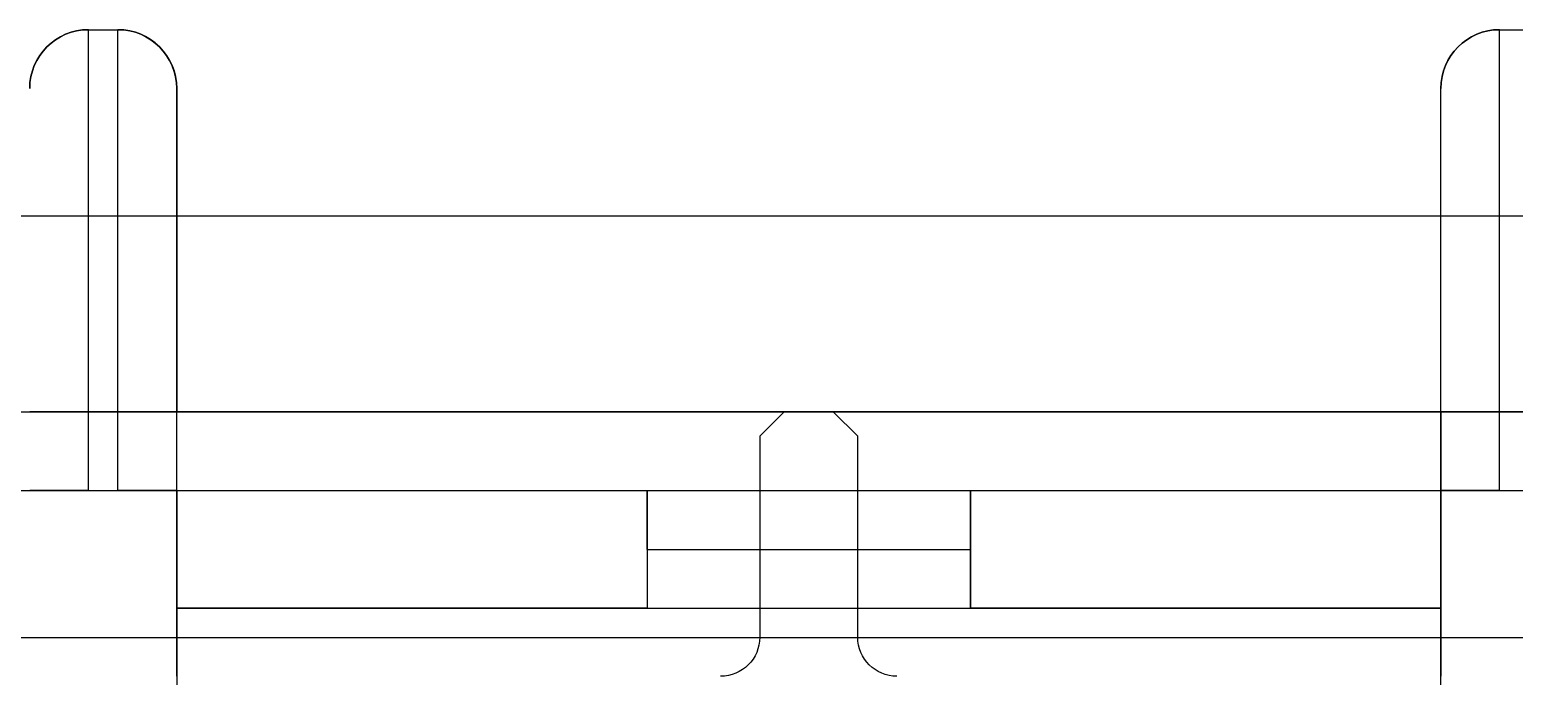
# Model space of a CAD drawing. Header units: inches. Extents: x 0 to 92454, y -34894 to 11.
# Drawn here: x 3.033 to 3.63, y 10.559 to 10.819 of the extents above; entities that cross this region are included whole.
import ezdxf

# ---------------------------------------------------------------- set-up
doc = ezdxf.new("R2010")
doc.units = ezdxf.units.IN
doc.header["$MEASUREMENT"] = 0

# ---------------------------------------------------------------- blocks, each defined once
blk = doc.blocks.new('2023_07_21_11_46_31_0481')
at = {"color": 7}
for p, q in [((77.65, 270.095, 87.6), (77.65, 274.8, 87.6)), ((77.65, 274.8, 87.6), (77.65, 274.8, 119.7)), ((77.65, 274.8, 119.7), (77.95, 274.8, 119.7)), ((77.95, 270.095, 87.6), (77.95, 274.8, 87.6)), ((77.95, 274.8, 87.6), (77.95, 274.8, 119.7)), ((92.05, 270.095, 87.6), (92.05, 274.8, 87.6)), ((92.05, 274.8, 119.7), (92.35, 274.8, 119.7)), ((92.05, 274.8, 87.6), (92.05, 274.8, 119.7)), ((78.55, 270.095, 88.2), (78.55, 274.2, 88.2)), ((78.55, 274.2, 88.2), (78.55, 274.2, 119.7)), ((78.55, 274.2, 119.7), (78.55, 270.9, 119.7)), ((91.45, 270.095, 88.2), (91.45, 274.2, 88.2)), ((91.45, 270.9, 119.7), (91.45, 274.2, 119.7)), ((91.45, 274.2, 88.2), (91.45, 274.2, 119.7)), ((1.505, 272.9, 10), (168.495, 272.9, 10)), ((63.6, 270.9, 124.1), (106.4, 270.9, 124.1)), ((78.55, 270.9, 119.7), (77.05, 270.9, 119.7)), ((92.95, 270.9, 119.7), (91.45, 270.9, 119.7)), ((78.55, 270.095, 97.3), (78.55, 268.895, 97.3)), ((78.55, 270.095, 97.3), (83.35, 270.095, 97.3)), ((83.35, 270.095, 97.3), (83.35, 268.895, 97.3)), ((83.35, 270.095, 99.1), (86.65, 270.095, 99.1)), ((86.65, 270.095, 97.3), (91.45, 270.095, 97.3)), ((86.65, 270.095, 97.3), (86.65, 268.895, 97.3)), ((91.45, 268.895, 97.3), (91.45, 270.095, 97.3)), ((83.35, 269.495, 99.7), (83.35, 268.895, 99.7)), ((83.35, 269.495, 99.7), (86.65, 269.495, 99.7)), ((83.35, 269.495, 99.7), (86.65, 269.495, 99.7)), ((86.65, 268.895, 99.7), (86.65, 269.495, 99.7)), ((78.55, 268.895, 94.9), (78.55, 261.895, 94.9)), ((78.55, 268.895, 94.9), (91.45, 268.895, 94.9)), ((83.35, 268.895, 97.3), (78.55, 268.895, 97.3)), ((83.35, 268.895, 99.7), (86.65, 268.895, 99.7)), ((91.45, 268.895, 97.3), (86.65, 268.895, 97.3)), ((91.45, 261.895, 94.9), (91.45, 268.895, 94.9)), ((84.5, 268.6, 102.1), (84.5, 268.6, 119.7)), ((85.5, 268.6, 102.1), (85.5, 268.6, 119.7))]:
    blk.add_line(p, q, dxfattribs=at)
at = {"color": 7, "extrusion": (0, 0, -1)}
for p, q in [((77.65, 270.095, 87.6), (77.65, 274.8, 87.6)), ((77.65, 274.8, 87.6), (77.95, 274.8, 87.6)), ((77.95, 270.095, 87.6), (77.95, 274.8, 87.6)), ((92.05, 270.095, 87.6), (92.05, 274.8, 87.6)), ((92.05, 274.8, 87.6), (92.35, 274.8, 87.6)), ((1.505, 272.9), (168.495, 272.9)), ((78.55, 268.2, 119.7), (78.55, 270.9, 119.7)), ((84.75, 270.9, 119.7), (78.55, 270.9, 119.7)), ((84.75, 270.9, 102.1), (84.5, 270.65, 102.1)), ((84.75, 270.9, 119.7), (84.5, 270.65, 119.7)), ((85.25, 270.9, 102.1), (84.75, 270.9, 102.1)), ((85.5, 270.65, 102.1), (85.25, 270.9, 102.1)), ((85.5, 270.65, 119.7), (85.25, 270.9, 119.7)), ((91.45, 270.9, 119.7), (85.25, 270.9, 119.7)), ((91.45, 270.9, 119.7), (91.45, 268.2, 119.7)), ((84.5, 270.65, 102.1), (84.5, 268.6, 102.1)), ((84.5, 270.65, 119.7), (84.5, 268.6, 119.7)), ((85.5, 268.6, 102.1), (85.5, 270.65, 102.1)), ((85.5, 268.6, 119.7), (85.5, 270.65, 119.7)), ((77.65, 270.095, 87.6), (77.95, 270.095, 87.6)), ((92.05, 270.095, 87.6), (92.35, 270.095, 87.6))]:
    blk.add_line(p, q, dxfattribs=at)
at = {"color": 7, "extrusion": (0, 1, 0)}
for p, q in [((77.65, 274.8, 119.7), (77.95, 274.8, 119.7)), ((77.65, 274.8, 87.6), (77.95, 274.8, 87.6)), ((77.65, 274.8, 87.6), (77.65, 274.8, 119.7)), ((77.95, 274.8, 87.6), (77.95, 274.8, 119.7)), ((92.05, 274.8, 119.7), (92.35, 274.8, 119.7)), ((92.05, 274.8, 87.6), (92.35, 274.8, 87.6)), ((92.05, 274.8, 87.6), (92.05, 274.8, 119.7)), ((1.505, 272.9), (168.495, 272.9)), ((1.505, 272.9, 10), (168.495, 272.9, 10)), ((63.6, 270.9, 124.1), (106.4, 270.9, 124.1)), ((78.55, 270.9, 119.7), (77.05, 270.9, 119.7)), ((84.75, 270.9, 119.7), (78.55, 270.9, 119.7)), ((85.25, 270.9, 102.1), (84.75, 270.9, 102.1)), ((84.75, 270.9, 102.1), (84.75, 270.9, 119.7)), ((91.45, 270.9, 119.7), (85.25, 270.9, 119.7)), ((85.25, 270.9, 102.1), (85.25, 270.9, 119.7)), ((92.95, 270.9, 119.7), (91.45, 270.9, 119.7)), ((62.5, 270.095, 83.5), (107.5, 270.095, 83.5)), ((77.65, 270.095, 87.6), (77.95, 270.095, 87.6)), ((78.55, 270.095, 88.2), (78.55, 270.095, 97.3)), ((78.55, 270.095, 97.3), (83.35, 270.095, 97.3)), ((83.35, 270.095, 97.3), (83.35, 270.095, 99.1)), ((83.35, 270.095, 99.1), (86.65, 270.095, 99.1)), ((86.65, 270.095, 99.1), (86.65, 270.095, 97.3)), ((86.65, 270.095, 97.3), (91.45, 270.095, 97.3)), ((91.45, 270.095, 97.3), (91.45, 270.095, 88.2)), ((92.05, 270.095, 87.6), (92.35, 270.095, 87.6))]:
    blk.add_line(p, q, dxfattribs=at)
at = {"color": 7, "extrusion": (1, 0, 0)}
for p, q in [((78.55, 270.095, 88.2), (78.55, 274.2, 88.2)), ((78.55, 274.2, 88.2), (78.55, 274.2, 119.7)), ((78.55, 274.2, 119.7), (78.55, 270.9, 119.7)), ((78.55, 268.2, 119.7), (78.55, 270.9, 119.7)), ((85.5, 268.6, 102.1), (85.5, 270.65, 102.1)), ((85.5, 270.65, 102.1), (85.5, 270.65, 119.7)), ((85.5, 268.6, 119.7), (85.5, 270.65, 119.7)), ((78.55, 270.095, 97.3), (78.55, 268.895, 97.3)), ((78.55, 270.095, 88.2), (78.55, 270.095, 97.3)), ((86.65, 270.095, 97.3), (86.65, 268.895, 97.3)), ((86.65, 270.095, 99.1), (86.65, 270.095, 97.3)), ((86.65, 268.895, 99.7), (86.65, 269.495, 99.7)), ((78.55, 268.895, 94.9), (78.55, 261.895, 94.9)), ((78.55, 268.895, 97.3), (78.55, 268.895, 94.9)), ((86.65, 268.895, 97.3), (86.65, 268.895, 99.7)), ((85.5, 268.6, 102.1), (85.5, 268.6, 119.7))]:
    blk.add_line(p, q, dxfattribs=at)
at = {"color": 7, "extrusion": (-1, 0, 0)}
for p, q in [((91.45, 270.9, 119.7), (91.45, 274.2, 119.7)), ((91.45, 274.2, 88.2), (91.45, 274.2, 119.7)), ((91.45, 270.095, 88.2), (91.45, 274.2, 88.2)), ((91.45, 270.9, 119.7), (91.45, 268.2, 119.7)), ((84.5, 270.65, 102.1), (84.5, 268.6, 102.1)), ((84.5, 270.65, 119.7), (84.5, 268.6, 119.7)), ((84.5, 270.65, 102.1), (84.5, 270.65, 119.7)), ((83.35, 270.095, 97.3), (83.35, 270.095, 99.1)), ((83.35, 270.095, 97.3), (83.35, 268.895, 97.3)), ((91.45, 270.095, 97.3), (91.45, 270.095, 88.2)), ((91.45, 268.895, 97.3), (91.45, 270.095, 97.3)), ((83.35, 269.495, 99.7), (83.35, 268.895, 99.7)), ((83.35, 268.895, 99.7), (83.35, 268.895, 97.3)), ((91.45, 268.895, 94.9), (91.45, 268.895, 97.3)), ((91.45, 261.895, 94.9), (91.45, 268.895, 94.9)), ((84.5, 268.6, 102.1), (84.5, 268.6, 119.7))]:
    blk.add_line(p, q, dxfattribs=at)
at = {"color": 7, "extrusion": (-0.707107, 0.707107, 0)}
for p, q in [((84.75, 270.9, 102.1), (84.5, 270.65, 102.1)), ((84.75, 270.9, 119.7), (84.5, 270.65, 119.7)), ((84.75, 270.9, 102.1), (84.75, 270.9, 119.7)), ((84.5, 270.65, 102.1), (84.5, 270.65, 119.7))]:
    blk.add_line(p, q, dxfattribs=at)
at = {"color": 7, "extrusion": (0.707107, 0.707107, 0)}
for p, q in [((85.5, 270.65, 102.1), (85.25, 270.9, 102.1)), ((85.25, 270.9, 102.1), (85.25, 270.9, 119.7)), ((85.5, 270.65, 119.7), (85.25, 270.9, 119.7)), ((85.5, 270.65, 102.1), (85.5, 270.65, 119.7))]:
    blk.add_line(p, q, dxfattribs=at)
at = {"color": 7, "extrusion": (0, 0.654788, -0.755813)}
for p, q in [((62.5, 270.095, 83.5), (107.5, 270.095, 83.5)), ((62.5, 268.595, 82.2), (107.5, 268.595, 82.2)), ((62.5, 268.595, 82.2), (107.5, 268.595, 82.2))]:
    blk.add_line(p, q, dxfattribs=at)
at = {"color": 7, "extrusion": (0, -1, 0)}
for p, q in [((78.55, 268.895, 97.3), (78.55, 268.895, 94.9)), ((78.55, 268.895, 94.9), (91.45, 268.895, 94.9)), ((83.35, 268.895, 97.3), (78.55, 268.895, 97.3)), ((83.35, 268.895, 99.7), (86.65, 268.895, 99.7)), ((83.35, 268.895, 99.7), (83.35, 268.895, 97.3)), ((91.45, 268.895, 97.3), (86.65, 268.895, 97.3)), ((86.65, 268.895, 97.3), (86.65, 268.895, 99.7)), ((91.45, 268.895, 94.9), (91.45, 268.895, 97.3))]:
    blk.add_line(p, q, dxfattribs=at)
at = {"color": 7, "extrusion": (0, 0, -1)}
for centre, radius, start, end in [((-77.65, 274.2, -119.7), 0.6, 360, 90), ((-77.95, 274.2, -119.7), 0.6, 90, 180), ((-92.05, 274.2, -119.7), 0.6, 360, 90), ((-84.1, 268.6, -102.1), 0.4, 180, 270), ((-84.1, 268.6, -102.1), 0.4, 180, 270), ((-84.1, 268.6, -119.7), 0.4, 180, 270), ((-84.1, 268.6, -119.7), 0.4, 180, 270), ((-85.9, 268.6, -102.1), 0.4, 270, 360), ((-85.9, 268.6, -102.1), 0.4, 270, 360), ((-85.9, 268.6, -119.7), 0.4, 270, 360), ((-85.9, 268.6, -119.7), 0.4, 270, 360)]:
    blk.add_arc(centre, radius, start, end, dxfattribs=at)
at = {"color": 7}
for centre, start, end in [((77.65, 274.2, 119.7), 90, 180), ((77.95, 274.2, 119.7), 360, 90), ((92.05, 274.2, 119.7), 90, 180)]:
    blk.add_arc(centre, 0.6, start, end, dxfattribs=at)
at = {"color": 7, "extrusion": (0, -1, 0)}
for centre, start, end in [((77.65, 88.2, -270.095), 180, 270), ((77.95, 88.2, -270.095), 270, 360), ((92.05, 88.2, -270.095), 180, 270)]:
    blk.add_arc(centre, 0.6, start, end, dxfattribs=at)
at = {"color": 7, "extrusion": (0, 1, 0)}
for centre, start, end in [((-77.65, 88.2, 270.095), 270, 0), ((-77.95, 88.2, 270.095), 180, 270), ((-92.05, 88.2, 270.095), 270, 0)]:
    blk.add_arc(centre, 0.6, start, end, dxfattribs=at)
at = {"color": 7, "extrusion": (-1, 0, 0)}
for centre in [(-269.495, 99.1, -83.35), (-269.495, 99.1, -86.65)]:
    blk.add_arc(centre, 0.6, 90, 180, dxfattribs=at)
at = {"color": 7, "extrusion": (1, 0, 0)}
for centre in [(269.495, 99.1, 83.35), (269.495, 99.1, 86.65)]:
    blk.add_arc(centre, 0.6, 0, 90, dxfattribs=at)
at = {"color": 7, "extrusion": (0, 0.707107, 0.707107)}
for centre, major_axis, start_param, end_param in [((77.65, 274.2, 88.2), (0, 0.6, -0.6), 0, 1.570796), ((77.65, 274.2, 88.2), (0, 0.6, -0.6), 0, 1.570796), ((77.95, 274.2, 88.2), (0, -0.6, 0.6), 1.570796, 3.141593), ((77.95, 274.2, 88.2), (0, -0.6, 0.6), 1.570796, 3.141593), ((92.05, 274.2, 88.2), (0, 0.6, -0.6), 0, 1.570796), ((92.05, 274.2, 88.2), (0, 0.6, -0.6), 0, 1.570796)]:
    blk.add_ellipse(centre, major_axis=major_axis, ratio=0.707107, start_param=start_param, end_param=end_param, dxfattribs=at)

msp = doc.modelspace()

# ---------------------------------------------------------------- block references
at = {"xscale": 0.03937007874015748, "yscale": 0.03937007874015748, "zscale": 0.03937007874015748}
msp.add_blockref('2023_07_21_11_46_31_0481', (0, 0), dxfattribs=at)
msp.add_blockref('2023_07_21_11_46_31_0481', (0, 0), dxfattribs=at)

doc.saveas('drawing.dxf')
